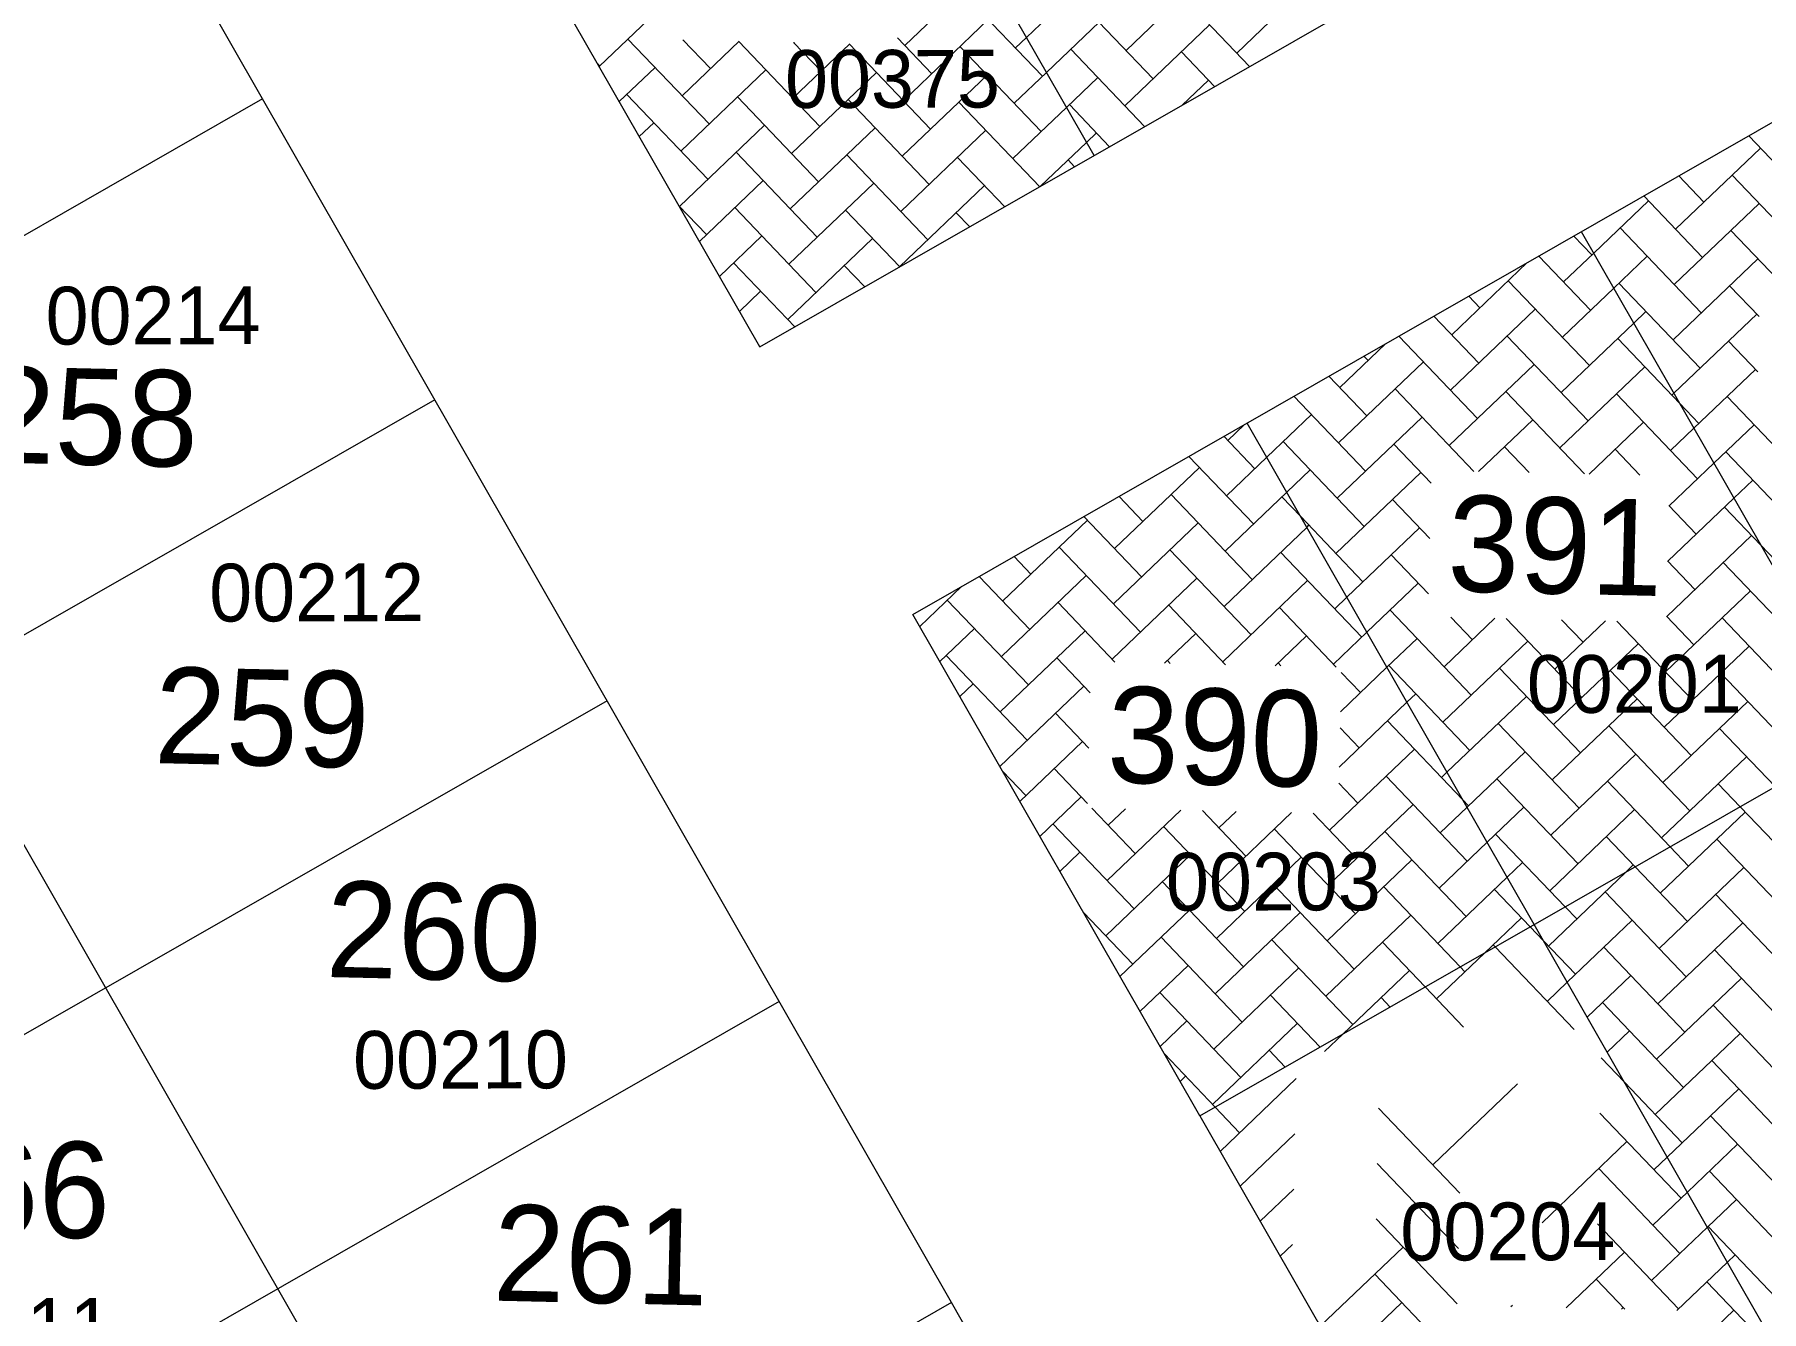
# Model space of a CAD drawing. Header units: metres. Extents: x 245225 to 248406, y 1633796 to 1637634.
# Drawn here: x 245718.07 to 245762.9, y 1636451.81 to 1636484.96 of the extents above; entities that cross this region are included whole.
import ezdxf
from ezdxf.enums import TextEntityAlignment as Align

# ---------------------------------------------------------------- set-up
doc = ezdxf.new("R2010")
doc.units = ezdxf.units.M
doc.header["$MEASUREMENT"] = 0
doc.layers.add('historique_numero_parcelle', color=7, linetype='Continuous')
doc.layers.add('LIMITES_PARCELLES', color=7, linetype='Continuous', lineweight=0, true_color=0xffffff)
doc.styles.add('Style-FANCY', font='FANCY.shx')
doc.styles.add('Style-WORKING', font='WORKING.shx')

# ---------------------------------------------------------------- blocks, each defined once
blk = doc.blocks.new('$U830_3_1')
at = {"color": 0, "linetype": 'Continuous', "lineweight": 0, "style": 'Style-WORKING'}
blk.add_text('260', height=0.2499, dxfattribs=at).set_placement((6343.6467, 5746.8411))
blk = doc.blocks.new('$U831_3_1')
at = {"color": 0, "linetype": 'Continuous', "lineweight": 0, "style": 'Style-WORKING'}
blk.add_text('266', height=0.2499, dxfattribs=at).set_placement((6342.5372, 5746.2264))
blk = doc.blocks.new('$U833_3_1')
at = {"color": 0, "linetype": 'Continuous', "lineweight": 0, "style": 'Style-WORKING'}
blk.add_text('261', height=0.2499, dxfattribs=at).set_placement((6344.1276, 5746.0705))
blk = doc.blocks.new('$U834_3_1')
at = {"color": 0, "linetype": 'Continuous', "lineweight": 0, "style": 'Style-WORKING'}
blk.add_text('258', height=0.2499, dxfattribs=at).set_placement((6342.721, 5748.3824))
blk = doc.blocks.new('$U837_3_1')
at = {"color": 0, "linetype": 'Continuous', "lineweight": 0, "style": 'Style-WORKING'}
blk.add_text('259', height=0.2499, dxfattribs=at).set_placement((6343.1832, 5747.6121))
blk = doc.blocks.new('$U886_3_1')
at = {"color": 0, "linetype": 'Continuous', "lineweight": 0, "style": 'Style-WORKING'}
blk.add_text('391', height=0.2499, dxfattribs=at).set_placement((6346.5294, 5748.1351))
blk = doc.blocks.new('$U887_3_1')
at = {"color": 0, "linetype": 'Continuous', "lineweight": 0, "style": 'Style-WORKING'}
blk.add_text('390', height=0.2499, dxfattribs=at).set_placement((6345.6572, 5747.6186))

msp = doc.modelspace()

# ---------------------------------------------------------------- linework, layer by layer
at = {"layer": 'limites_parcelles', "color": 7, "linetype": 'Continuous', "lineweight": 0}
for p, q in [((245736.892747, 1636476.850357), (245810.661294, 1636519.078851)), ((245741.872957, 1636452.046784), (245706.102758, 1636514.533451)), ((245740.866772, 1636469.907515), (245814.635318, 1636512.13601)), ((245745.571799, 1636481.817876), (245730.667219, 1636507.854078)), ((245728.854867, 1636444.594994), (245693.085645, 1636507.080638)), ((245736.892747, 1636476.850357), (245721.988144, 1636502.885559)), ((245748.319562, 1636456.889403), (245809.070019, 1636491.666107)), ((245740.657045, 1636484.679194), (245742.774936, 1636486.702217)), ((245743.815608, 1636484.885905), (245745.734084, 1636486.718445)), ((245746.402538, 1636484.547565), (245748.60633, 1636486.652642)), ((245749.275784, 1636484.48174), (245751.479576, 1636486.586817)), ((245744.231635, 1636483.878112), (245742.125581, 1636486.082927)), ((245747.103882, 1636483.812309), (245744.998828, 1636486.017101)), ((245749.610838, 1636484.130974), (245747.872074, 1636485.951275)), ((245732.726356, 1636484.128692), (245734.004658, 1636485.349735)), ((245740.624132, 1636483.242571), (245742.827925, 1636485.347648)), ((245744.334945, 1636483.977772), (245745.701171, 1636485.281822)), ((245746.369625, 1636483.110942), (245748.573417, 1636485.216019)), ((245735.580007, 1636482.639942), (245733.47393, 1636484.843758)), ((245734.87764, 1636483.374222), (245736.359448, 1636484.789654)), ((245735.612897, 1636484.075566), (245734.898831, 1636484.823117)), ((245734.910553, 1636484.810845), (245734.923825, 1636484.822544)), ((245738.452253, 1636482.57414), (245736.347176, 1636484.777932)), ((245737.750886, 1636483.308396), (245739.232694, 1636484.723828)), ((245738.485143, 1636484.009763), (245737.772077, 1636484.757291)), ((245737.783799, 1636484.745019), (245737.796071, 1636484.756741)), ((245741.325499, 1636482.508314), (245739.220422, 1636484.712106)), ((245741.358389, 1636483.943937), (245740.468493, 1636484.875564)), ((245744.198745, 1636482.442488), (245742.092669, 1636484.646304)), ((245743.529292, 1636484.613391), (245743.815608, 1636484.885905)), ((245732.739651, 1636484.141391), (245732.686902, 1636484.196614)), ((245746.885393, 1636482.570988), (245744.965915, 1636484.580478)), ((245748.702682, 1636483.610637), (245747.839161, 1636484.514652)), ((245733.245693, 1636483.220559), (245734.176274, 1636484.108479)), ((245734.844728, 1636481.937599), (245737.04952, 1636484.042653)), ((245737.717974, 1636481.871773), (245739.921766, 1636483.97685)), ((245740.59122, 1636481.805948), (245742.795012, 1636483.911024)), ((245743.496379, 1636483.176768), (245744.334945, 1636483.977772)), ((245744.855281, 1636483.069616), (245745.668258, 1636483.845199)), ((245747.85638, 1636483.126894), (245748.540505, 1636483.779396)), ((245723.987846, 1636483.289618), (245697.952666, 1636468.386014)), ((245735.547094, 1636481.203319), (245733.441017, 1636483.407135)), ((245738.41934, 1636481.137517), (245736.314263, 1636483.341309)), ((245741.292586, 1636481.071691), (245739.187509, 1636483.275483)), ((245744.160948, 1636481.010979), (245742.059756, 1636483.209681)), ((245743.463466, 1636481.740145), (245744.855281, 1636483.069616)), ((245745.977237, 1636482.050651), (245744.933002, 1636483.143855)), ((245733.766029, 1636482.312404), (245734.143384, 1636482.672855)), ((245734.811815, 1636480.500976), (245737.01663, 1636482.60703)), ((245737.685061, 1636480.43515), (245739.888876, 1636482.541227)), ((245740.558307, 1636480.369325), (245742.762122, 1636482.475401)), ((245745.375617, 1636482.16146), (245745.635368, 1636482.409576)), ((245744.186285, 1636481.025402), (245745.375617, 1636482.16146)), ((245760.66803, 1636479.908614), (245762.872845, 1636482.014667)), ((245764.276555, 1636480.545132), (245762.570004, 1636482.330687)), ((245738.386427, 1636479.700894), (245736.281351, 1636481.904686)), ((245741.259674, 1636479.635068), (245739.154597, 1636481.83886)), ((245743.252792, 1636480.490642), (245742.026843, 1636481.773058)), ((245745.069081, 1636481.530315), (245744.900089, 1636481.707232)), ((245735.326015, 1636479.586959), (245736.983717, 1636481.170407)), ((245737.652148, 1636478.998527), (245739.855963, 1636481.104604)), ((245740.525394, 1636478.932702), (245742.729209, 1636481.038778)), ((245761.403309, 1636480.610957), (245760.753715, 1636481.291014)), ((245764.243643, 1636479.108509), (245762.137566, 1636481.312324)), ((245758.544192, 1636479.285094), (245759.966686, 1636480.64387)), ((245761.370397, 1636479.174334), (245759.844559, 1636480.770701)), ((245760.635117, 1636478.471991), (245762.839932, 1636480.578044)), ((245735.514181, 1636479.766696), (245734.788371, 1636480.525519)), ((245738.353515, 1636478.264271), (245736.248438, 1636480.468063)), ((245740.527348, 1636478.930656), (245739.121684, 1636480.402237)), ((245742.343637, 1636479.970329), (245741.99393, 1636480.336435)), ((245735.846351, 1636478.678803), (245736.950804, 1636479.733784)), ((245758.49715, 1636479.24016), (245758.02827, 1636479.731028)), ((245765.67669, 1636466.825464), (245758.224899, 1636479.843554)), ((245761.337484, 1636477.737711), (245759.232407, 1636479.941504)), ((245763.31595, 1636478.608625), (245762.104653, 1636479.875701)), ((245737.619258, 1636477.562904), (245739.823051, 1636479.667981)), ((245757.762871, 1636478.537793), (245758.544192, 1636479.285094)), ((245737.801903, 1636477.37067), (245736.215525, 1636479.03144)), ((245739.619192, 1636478.41032), (245739.088771, 1636478.965614)), ((245754.856735, 1636477.167996), (245756.81098, 1636479.033726)), ((245758.464238, 1636477.803537), (245757.120114, 1636479.210692)), ((245759.064528, 1636478.376938), (245759.933774, 1636479.207247)), ((245760.602227, 1636477.036367), (245762.80702, 1636479.141421)), ((245758.431325, 1636476.366914), (245756.326248, 1636478.570706)), ((245757.729981, 1636477.10217), (245759.064528, 1636478.376938)), ((245761.304571, 1636476.301088), (245759.199494, 1636478.504881)), ((245762.835624, 1636477.639372), (245762.07174, 1636478.439078)), ((245736.365688, 1636477.77067), (245736.917891, 1636478.29716)), ((245755.590992, 1636477.869362), (245755.302826, 1636478.171042)), ((245755.558079, 1636476.432739), (245754.39467, 1636477.650706)), ((245754.823822, 1636475.731373), (245757.027615, 1636477.83645)), ((245757.697068, 1636475.665547), (245759.583842, 1636477.467806)), ((245759.583842, 1636477.467806), (245759.900861, 1636477.770624)), ((245760.624514, 1636475.651494), (245762.774107, 1636477.704798)), ((245755.525166, 1636474.996116), (245753.486537, 1636477.131369)), ((245758.398412, 1636474.930291), (245756.293358, 1636477.135083)), ((245760.779334, 1636475.379876), (245759.166604, 1636477.069257)), ((245762.802734, 1636476.203749), (245762.03885, 1636477.003455)), ((245736.893747, 1636476.850334), (245736.889863, 1636476.855424)), ((245751.950576, 1636475.797198), (245753.139885, 1636476.932256)), ((245752.685832, 1636476.498542), (245752.578381, 1636476.611033)), ((245752.65292, 1636475.061919), (245751.670225, 1636476.090697)), ((245751.917663, 1636474.360575), (245754.122455, 1636476.465629)), ((245754.790909, 1636474.29475), (245756.994702, 1636476.399827)), ((245757.664155, 1636474.228924), (245759.867948, 1636476.334001)), ((245761.143851, 1636474.743361), (245762.741194, 1636476.268175)), ((245755.433666, 1636473.621852), (245753.387199, 1636475.764286)), ((245758.305912, 1636473.556049), (245756.260445, 1636475.69846)), ((245760.569315, 1636475.599744), (245760.624514, 1636475.651494)), ((245728.459129, 1636475.479159), (245702.423927, 1636460.574556)), ((245752.620007, 1636473.625296), (245750.761092, 1636475.571383)), ((245761.238745, 1636473.427842), (245759.133691, 1636475.632634)), ((245761.271658, 1636474.864465), (245760.779334, 1636475.379876)), ((245764.111991, 1636473.362016), (245762.005938, 1636475.566832)), ((245749.045417, 1636474.426378), (245749.468813, 1636474.831787)), ((245756.997615, 1636461.856945), (245749.545824, 1636474.875035)), ((245750.054599, 1636473.986148), (245751.216297, 1636475.094832)), ((245751.88475, 1636472.923952), (245754.089543, 1636475.029006)), ((245755.554634, 1636473.61908), (245756.961789, 1636474.963204)), ((245758.42788, 1636473.553255), (245759.835035, 1636474.897378)), ((245760.536402, 1636474.163121), (245761.143851, 1636474.743361)), ((245761.664187, 1636473.835205), (245762.708281, 1636474.831552)), ((245749.746761, 1636473.691122), (245748.944803, 1636474.53171)), ((245752.587117, 1636472.189673), (245750.48204, 1636474.393465)), ((245754.320375, 1636473.31627), (245753.354286, 1636474.327663)), ((245749.713871, 1636472.255498), (245748.036647, 1636474.011374)), ((245749.012504, 1636472.989755), (245750.054599, 1636473.986148)), ((245756.870289, 1636473.588939), (245756.227532, 1636474.261837)), ((245759.742535, 1636473.523136), (245759.100778, 1636474.196011)), ((245764.079101, 1636471.926393), (245761.973025, 1636474.130209)), ((245746.106345, 1636471.618958), (245748.310138, 1636473.724035)), ((245750.574935, 1636473.077993), (245751.183384, 1636473.658209)), ((245751.851838, 1636471.487329), (245754.05663, 1636473.592383)), ((245760.503489, 1636472.726498), (245761.664187, 1636473.835205)), ((245746.840625, 1636472.321324), (245746.220358, 1636472.971701)), ((245749.680958, 1636470.818875), (245747.575881, 1636473.022668)), ((245748.979591, 1636471.553132), (245750.574935, 1636473.077993)), ((245750.936567, 1636472.446544), (245750.449127, 1636472.956842)), ((245762.1845, 1636472.926049), (245762.675368, 1636473.394929)), ((245754.287462, 1636471.879647), (245753.321373, 1636472.89104)), ((245760.470576, 1636471.289875), (245762.1845, 1636472.926049)), ((245761.205855, 1636471.992219), (245760.495674, 1636472.734679)), ((245762.880803, 1636471.708782), (245761.940112, 1636472.693585)), ((245743.200186, 1636470.24816), (245745.405001, 1636472.354214)), ((245746.807712, 1636470.884701), (245745.311202, 1636472.451388)), ((245746.073432, 1636470.182335), (245748.277248, 1636472.288411)), ((245748.946678, 1636470.116509), (245751.095248, 1636472.168837)), ((245752.554204, 1636470.75305), (245750.936567, 1636472.446544)), ((245751.095248, 1636472.168837), (245751.150494, 1636472.222586)), ((245752.134921, 1636470.352548), (245754.02374, 1636472.15676)), ((245746.774799, 1636469.448078), (245744.669722, 1636471.651871)), ((245760.437663, 1636469.853252), (245762.642478, 1636471.959306)), ((245764.046189, 1636470.48977), (245762.880803, 1636471.708782)), ((245743.935466, 1636470.950504), (245743.494914, 1636471.411715)), ((245749.648045, 1636469.382252), (245747.542968, 1636471.586045)), ((245752.521291, 1636469.316427), (245750.416214, 1636471.520219)), ((245754.254549, 1636470.443024), (245753.288461, 1636471.454416)), ((245761.172943, 1636470.555596), (245760.462761, 1636471.298056)), ((245764.013276, 1636469.053147), (245761.907199, 1636471.256962)), ((245743.902553, 1636469.513881), (245742.586758, 1636470.891379)), ((245743.167296, 1636468.812537), (245745.372089, 1636470.917591)), ((245746.040542, 1636468.746711), (245748.244335, 1636470.851788)), ((245748.913789, 1636468.680886), (245751.117581, 1636470.785963)), ((245752.655257, 1636469.444392), (245753.990827, 1636470.720137)), ((245741.045669, 1636469.595336), (245742.127624, 1636470.628826)), ((245743.86964, 1636468.077258), (245741.763563, 1636470.281073)), ((245751.818925, 1636470.050706), (245752.134921, 1636470.352548)), ((245760.404773, 1636468.417629), (245762.609566, 1636470.522683)), ((245748.319562, 1636456.889403), (245740.866772, 1636469.907515)), ((245746.114782, 1636468.668991), (245744.636809, 1636470.215247)), ((245748.988028, 1636468.603165), (245747.510055, 1636470.149422)), ((245751.860274, 1636468.537362), (245750.383302, 1636470.083596)), ((245755.360625, 1636467.814001), (245753.255548, 1636470.017793)), ((245755.393538, 1636469.250624), (245754.836765, 1636469.834529)), ((245761.14003, 1636469.118973), (245760.429849, 1636469.861433)), ((245763.980363, 1636467.616524), (245761.874286, 1636469.820339)), ((245741.566005, 1636468.68718), (245742.46593, 1636469.546794)), ((245743.134384, 1636467.375914), (245745.339176, 1636469.480968)), ((245747.399445, 1636468.639559), (245748.211422, 1636469.415165)), ((245751.786035, 1636468.615083), (245752.655257, 1636469.444392)), ((245754.659281, 1636468.549257), (245755.977466, 1636469.808396)), ((245758.233871, 1636467.748175), (245756.273388, 1636469.801617)), ((245757.532527, 1636468.483432), (245758.850712, 1636469.74257)), ((245758.266784, 1636469.184798), (245757.709012, 1636469.768727)), ((245761.107117, 1636467.68235), (245759.145635, 1636469.735814)), ((245750.272691, 1636468.573734), (245751.084668, 1636469.34934)), ((245753.174594, 1636468.536259), (245753.957914, 1636469.283514)), ((245754.626368, 1636467.112634), (245756.830161, 1636469.217711)), ((245757.499614, 1636467.046809), (245759.703407, 1636469.151886)), ((245760.371861, 1636466.981006), (245762.576653, 1636469.08606)), ((245743.836727, 1636466.640635), (245741.730673, 1636468.84545)), ((245745.471325, 1636467.870519), (245744.603919, 1636468.779624)), ((245747.551405, 1636468.636078), (245747.477166, 1636468.713799)), ((245750.423651, 1636468.570275), (245750.350412, 1636468.647973)), ((245751.967877, 1636467.383595), (245753.174594, 1636468.536259)), ((245755.327712, 1636466.377378), (245753.222658, 1636468.58217)), ((245758.200958, 1636466.311552), (245756.095904, 1636468.516345)), ((245742.085342, 1636467.779047), (245742.433017, 1636468.110171)), ((245743.125991, 1636465.961735), (245745.306263, 1636468.044345)), ((245752.488378, 1636467.879804), (245751.99117, 1636468.400328)), ((245761.074204, 1636466.245727), (245758.96915, 1636468.450519)), ((245763.94745, 1636466.179901), (245761.841396, 1636468.384716)), ((245732.930413, 1636467.668701), (245706.89521, 1636452.764097)), ((245751.934964, 1636465.946972), (245753.694907, 1636467.627103)), ((245753.694907, 1636467.627103), (245753.925001, 1636467.846891)), ((245754.73458, 1636465.810814), (245756.797248, 1636467.781088)), ((245757.466701, 1636465.610186), (245759.670494, 1636467.715263)), ((245760.338948, 1636465.544383), (245762.54374, 1636467.649437)), ((245745.438435, 1636466.434895), (245744.571007, 1636467.343001)), ((245755.138529, 1636465.105377), (245753.189745, 1636467.145547)), ((245752.455466, 1636466.443181), (245751.958257, 1636466.963705)), ((245758.168045, 1636464.874929), (245756.062991, 1636467.079721)), ((245761.041291, 1636464.809104), (245758.936237, 1636467.013896)), ((245763.251267, 1636465.437652), (245761.808484, 1636466.948093)), ((245743.645328, 1636465.053602), (245745.27335, 1636466.607722)), ((245751.687296, 1636464.305214), (245753.892089, 1636466.410268)), ((245755.254916, 1636464.902658), (245756.764335, 1636466.344465)), ((245757.433789, 1636464.173563), (245759.637581, 1636466.278639)), ((245743.803814, 1636465.204012), (245743.19427, 1636465.84214)), ((245745.405522, 1636464.998272), (245744.538094, 1636465.906378)), ((245754.593455, 1636465.676011), (245754.73458, 1636465.810814)), ((245760.306035, 1636464.10776), (245762.510827, 1636466.212814)), ((245752.422553, 1636465.006558), (245751.925344, 1636465.527082)), ((245755.261909, 1636463.505132), (245753.156832, 1636465.708924)), ((245758.135155, 1636463.439306), (245756.030078, 1636465.643098)), ((245760.526822, 1636463.877643), (245758.903324, 1636465.577273)), ((245762.343111, 1636464.917315), (245761.775571, 1636465.51147)), ((245744.165664, 1636464.145446), (245745.240437, 1636465.171099)), ((245746.643171, 1636463.702586), (245745.517858, 1636464.880669)), ((245751.654384, 1636462.868591), (245753.859176, 1636464.973645)), ((245754.560543, 1636464.239388), (245755.254916, 1636464.902658)), ((245755.294799, 1636464.940755), (245755.138529, 1636465.105377)), ((245755.775252, 1636463.994502), (245756.731422, 1636464.907842)), ((245763.881647, 1636463.307655), (245762.343111, 1636464.917315)), ((245746.610258, 1636462.265963), (245744.505181, 1636464.469755)), ((245745.908891, 1636463.000219), (245747.822253, 1636464.827875)), ((245745.941804, 1636464.436842), (245746.38563, 1636464.860788)), ((245749.516417, 1636463.63676), (245748.390104, 1636464.814866)), ((245748.782137, 1636462.934394), (245750.6955, 1636464.76205)), ((245748.81505, 1636464.371017), (245749.258877, 1636464.794962)), ((245752.389663, 1636463.570934), (245751.263351, 1636464.74904)), ((245757.400876, 1636462.73694), (245759.604668, 1636464.842016)), ((245760.273122, 1636462.671137), (245762.477914, 1636464.776191)), ((245749.483504, 1636462.200137), (245747.378427, 1636464.403929)), ((245752.35675, 1636462.134311), (245750.251673, 1636464.338104)), ((245755.228996, 1636462.068509), (245753.123919, 1636464.272301)), ((245754.52763, 1636462.802765), (245755.775252, 1636463.994502)), ((245757.801378, 1636462.317657), (245755.997166, 1636464.206475)), ((245759.618666, 1636463.357306), (245758.870412, 1636464.14065)), ((245763.848735, 1636461.871032), (245761.742658, 1636464.074847)), ((245744.686, 1636463.23729), (245745.207547, 1636463.735476)), ((245745.875978, 1636461.563596), (245748.079794, 1636463.669673)), ((245748.749224, 1636461.497771), (245750.95304, 1636463.603847)), ((245751.621471, 1636461.431968), (245753.826286, 1636463.538022)), ((245761.008401, 1636463.37348), (245760.526822, 1636463.877643)), ((245756.294566, 1636463.08537), (245756.698532, 1636463.472219)), ((245757.367963, 1636461.300317), (245759.375408, 1636463.217841)), ((245759.375408, 1636463.217841), (245759.571778, 1636463.406393)), ((245760.975489, 1636461.936857), (245759.618666, 1636463.357306)), ((245760.240209, 1636461.234514), (245762.445024, 1636463.340568)), ((245749.450591, 1636460.763514), (245747.345514, 1636462.967306)), ((245752.323837, 1636460.697688), (245750.21876, 1636462.901481)), ((245755.076933, 1636460.757648), (245753.091007, 1636462.835678)), ((245754.494717, 1636461.366142), (245756.294566, 1636463.08537)), ((245756.893222, 1636461.79732), (245755.964253, 1636462.769852)), ((245760.942576, 1636460.500234), (245758.837499, 1636462.704027)), ((245763.815822, 1636460.434409), (245761.709745, 1636462.638224)), ((245746.245986, 1636460.511846), (245748.046881, 1636462.23305)), ((245758.102242, 1636462.002683), (245757.801378, 1636462.317657)), ((245746.577345, 1636460.82934), (245745.295762, 1636462.172045)), ((245748.716312, 1636460.061147), (245750.920127, 1636462.167224)), ((245751.588558, 1636459.995345), (245753.793373, 1636462.101398)), ((245755.704313, 1636461.116372), (245756.665619, 1636462.035596)), ((245757.239998, 1636461.434283), (245756.893222, 1636461.79732)), ((245766.53552, 1636445.19612), (245756.997615, 1636461.856945)), ((245757.854575, 1636460.360925), (245759.538865, 1636461.96977)), ((245760.207296, 1636459.797891), (245762.412112, 1636461.903944)), ((245749.417678, 1636459.326891), (245747.312601, 1636461.530683)), ((245752.290924, 1636459.261065), (245750.185847, 1636461.464858)), ((245754.167777, 1636460.237334), (245753.058094, 1636461.399055)), ((245755.985066, 1636461.276984), (245755.93134, 1636461.333229)), ((245758.06933, 1636460.56606), (245757.239998, 1636461.434283)), ((245754.461804, 1636459.929519), (245755.704313, 1636461.116372)), ((245758.036417, 1636459.129437), (245755.985066, 1636461.276984)), ((245760.909663, 1636459.063611), (245758.804586, 1636461.267404)), ((245763.782909, 1636458.997786), (245761.676832, 1636461.201601)), ((245746.765323, 1636459.603713), (245748.013968, 1636460.796427)), ((245748.683422, 1636458.625524), (245750.887214, 1636460.730601)), ((245752.033242, 1636459.015903), (245753.76046, 1636460.664775)), ((245755.196084, 1636460.631886), (245755.076933, 1636460.757648)), ((245758.374911, 1636459.452769), (245759.505953, 1636460.533147)), ((245760.174407, 1636458.362267), (245762.379199, 1636460.467321)), ((245749.384765, 1636457.890268), (245747.279689, 1636460.09406)), ((245751.443332, 1636458.677325), (245750.152935, 1636460.028235)), ((245753.259621, 1636459.716998), (245753.025181, 1636459.962432)), ((245755.163171, 1636459.195263), (245754.167777, 1636460.237334)), ((245757.33505, 1636459.863693), (245757.854575, 1636460.360925)), ((245737.401673, 1636459.857243), (245711.366494, 1636444.953639)), ((245760.87675, 1636457.626988), (245758.771673, 1636459.830781)), ((245763.749996, 1636457.561163), (245761.643919, 1636459.764978)), ((245747.285659, 1636458.695557), (245747.981055, 1636459.359804)), ((245748.650509, 1636457.188901), (245750.854301, 1636459.293978)), ((245758.894225, 1636458.543636), (245759.47304, 1636459.096524)), ((245751.555668, 1636458.559721), (245752.033242, 1636459.015903)), ((245760.141494, 1636456.925644), (245762.346286, 1636459.030698)), ((245748.717888, 1636457.117339), (245747.397231, 1636458.50095)), ((245750.535199, 1636458.157989), (245750.120045, 1636458.592611)), ((245759.341467, 1636457.763188), (245758.738783, 1636458.395157)), ((245763.717083, 1636456.12454), (245761.61103, 1636458.329355)), ((245747.805972, 1636457.786401), (245747.948142, 1636457.923181)), ((245748.845645, 1636455.970112), (245750.821389, 1636457.857355)), ((245754.363088, 1636455.62065), (245756.566881, 1636457.725727)), ((245760.843837, 1636456.190365), (245759.341467, 1636457.763188)), ((245759.414561, 1636457.63548), (245759.440127, 1636457.659901)), ((245760.454234, 1636455.819191), (245762.313373, 1636457.594075)), ((245748.319562, 1636456.889403), (245757.39001, 1636441.043498)), ((245749.351853, 1636456.453645), (245748.717888, 1636457.117339)), ((245755.064455, 1636454.886393), (245752.959378, 1636457.090186)), ((245760.810947, 1636454.754742), (245758.70587, 1636456.958534)), ((245763.684193, 1636454.688916), (245761.578117, 1636456.892732)), ((245749.364982, 1636455.061979), (245750.788476, 1636456.420732)), ((245757.203422, 1636454.118201), (245759.407214, 1636456.223278)), ((245760.97457, 1636454.911035), (245762.28046, 1636456.157452)), ((245755.031542, 1636453.44977), (245752.926465, 1636455.653563)), ((245760.778034, 1636453.318119), (245758.672958, 1636455.521911)), ((245760.108581, 1636455.489021), (245760.454234, 1636455.819191)), ((245763.651281, 1636453.252293), (245761.545204, 1636455.456109)), ((245749.885318, 1636454.153823), (245750.755586, 1636454.985109)), ((245760.075668, 1636454.052398), (245760.97457, 1636454.911035)), ((245761.494906, 1636454.002879), (245762.24757, 1636454.721829)), ((245754.99863, 1636452.013147), (245752.893553, 1636454.21694)), ((245760.745122, 1636451.881496), (245758.640045, 1636454.085288)), ((245760.042755, 1636452.615775), (245761.494906, 1636454.002879)), ((245763.618368, 1636451.81567), (245761.512291, 1636454.019486)), ((245750.405654, 1636453.245667), (245750.722673, 1636453.548486)), ((245751.445304, 1636451.428378), (245753.595919, 1636453.48266)), ((245757.828925, 1636451.906294), (245759.341411, 1636453.351032)), ((245762.01422, 1636453.093747), (245762.214658, 1636453.285206)), ((245754.965717, 1636450.576524), (245752.86064, 1636452.780316)), ((245760.702171, 1636451.840469), (245762.01422, 1636453.093747)), ((245759.349526, 1636451.871458), (245758.607132, 1636452.648665)), ((245763.544428, 1636450.421998), (245761.479378, 1636452.582862)), ((245741.872957, 1636452.046784), (245733.194904, 1636447.079242)), ((245750.07402, 1636437.722191), (245741.872957, 1636452.046784)), ((245751.96564, 1636450.520223), (245753.563006, 1636452.046037)), ((245756.392302, 1636451.939207), (245756.435253, 1636451.980234)), ((245759.265548, 1636451.873382), (245759.308499, 1636451.914409)), ((245761.719511, 1636451.407054), (245762.181745, 1636451.848583))]:
    msp.add_line(p, q, dxfattribs=at)

# ---------------------------------------------------------------- block references
at = {"layer": 'limites_parcelles', "color": 7, "linetype": 'Continuous', "lineweight": 0, "xscale": 10, "yscale": 10, "zscale": 10, "rotation": 358.687592}
for name, p in [('$U834_3_1', (180989.543124, 1580457.839142)), ('$U834_3_1', (180989.543124, 1580457.839142)), ('$U834_3_1', (180989.543124, 1580457.839142)), ('$U834_3_1', (180989.543124, 1580457.839142)), ('$U834_3_1', (180989.543124, 1580457.839142)), ('$U834_3_1', (180989.543124, 1580457.839142)), ('$U886_3_1', (180989.543124, 1580457.839142)), ('$U886_3_1', (180989.543124, 1580457.839142)), ('$U886_3_1', (180989.543124, 1580457.839142)), ('$U886_3_1', (180989.543124, 1580457.839142)), ('$U886_3_1', (180989.543124, 1580457.839142)), ('$U886_3_1', (180989.543124, 1580457.839142)), ('$U837_3_1', (180989.543124, 1580457.839142)), ('$U837_3_1', (180989.543124, 1580457.839142)), ('$U837_3_1', (180989.543124, 1580457.839142)), ('$U837_3_1', (180989.543124, 1580457.839142)), ('$U837_3_1', (180989.543124, 1580457.839142)), ('$U837_3_1', (180989.543124, 1580457.839142)), ('$U887_3_1', (180989.543124, 1580457.839142)), ('$U887_3_1', (180989.543124, 1580457.839142)), ('$U887_3_1', (180989.543124, 1580457.839142)), ('$U887_3_1', (180989.543124, 1580457.839142)), ('$U887_3_1', (180989.543124, 1580457.839142)), ('$U887_3_1', (180989.543124, 1580457.839142)), ('$U830_3_1', (180989.543124, 1580460.099834)), ('$U830_3_1', (180989.543124, 1580460.099834)), ('$U830_3_1', (180989.543124, 1580460.099834)), ('$U830_3_1', (180989.543124, 1580460.099834)), ('$U830_3_1', (180989.543124, 1580460.099834)), ('$U830_3_1', (180989.543124, 1580460.099834)), ('$U831_3_1', (180989.591952, 1580459.32251)), ('$U833_3_1', (180989.24982, 1580459.512642)), ('$U833_3_1', (180989.24982, 1580459.512642)), ('$U833_3_1', (180989.24982, 1580459.512642)), ('$U833_3_1', (180989.24982, 1580459.512642)), ('$U833_3_1', (180989.24982, 1580459.512642)), ('$U833_3_1', (180989.24982, 1580459.512642))]:
    msp.add_blockref(name, p, dxfattribs=at)

# ---------------------------------------------------------------- texts
at = {"layer": 'historique_numero_parcelle', "color": 92, "linetype": 'Continuous', "lineweight": 0, "style": 'Style-FANCY'}
for s, p in [('00375', (245740.338265, 1636483.810706)), ('00214', (245721.143907, 1636477.668605)), ('00212', (245725.391641, 1636470.479283)), ('00201', (245759.596826, 1636468.104659)), ('00203', (245750.228132, 1636462.97253)), ('00210', (245729.125701, 1636458.349695)), ('00204', (245756.31175, 1636453.8907)), ('00211', (245717.306313, 1636451.409721))]:
    msp.add_text(s, height=1.499994, rotation=0.1323, dxfattribs=at).set_placement(p, align=Align.MIDDLE_CENTER)

doc.saveas('drawing.dxf')
